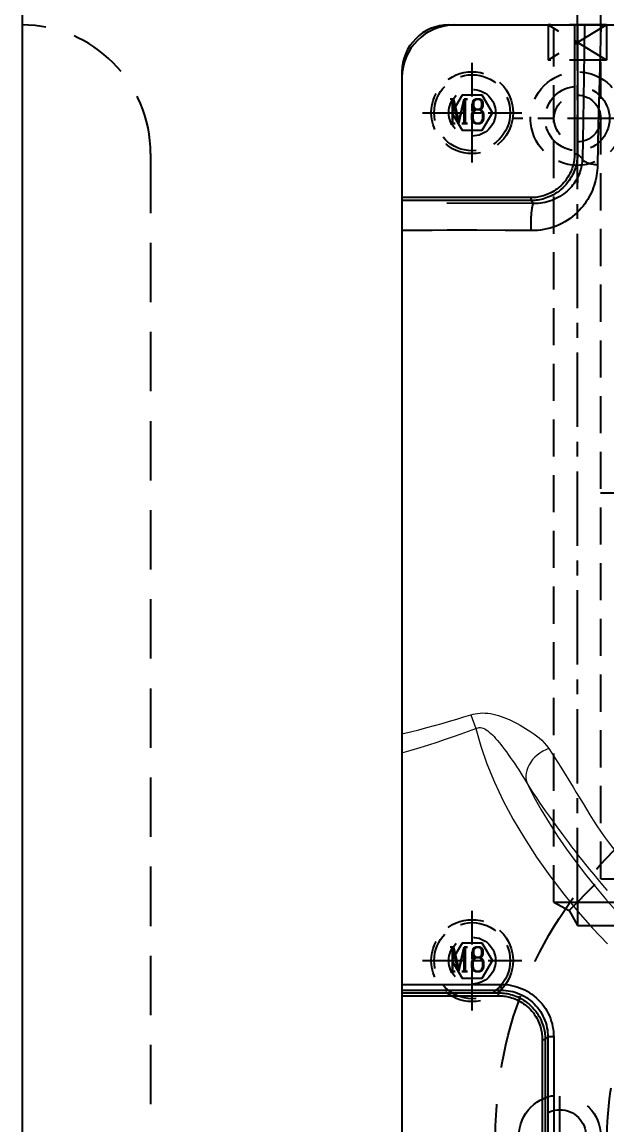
# Model space of a CAD drawing. Header units: inches. Extents: x 143011 to 144494, y -46023 to -44974.
# Drawn here: x 144005.7 to 144105.7, y -45274.5 to -45085.9 of the extents above; entities that cross this region are included whole.
import ezdxf

# ---------------------------------------------------------------- set-up
doc = ezdxf.new("R2010")
doc.units = ezdxf.units.IN
doc.header["$LTSCALE"] = 2
doc.header["$MEASUREMENT"] = 0
for name, pattern in [('ACAD_ISO08W100', [36, 24, -3, 6, -3]), ('CENTER', [50.8, 31.75, -6.35, 6.35, -6.35]), ('CENTER2', [1.125, 0.75, -0.125, 0.125, -0.125]), ('DASHED', [0.75, 0.5, -0.25]), ('HIDDEN', [9.525, 6.35, -3.175])]:
    doc.linetypes.add(name, pattern=pattern)
doc.layers.get('0').update_dxf_attribs({"linetype": 'CONTINUOUS'})
for name, color, linetype in [('CAV-COR', 1, 'CONTINUOUS'), ('CL', 1, 'ACAD_ISO08W100'), ('DEFAULT_1', 7, 'CENTER'), ('JIZUI', 7, 'CONTINUOUS'), ('SCREW', 52, 'HIDDEN'), ('wr2', 41, 'DASHED')]:
    doc.layers.add(name, color=color, linetype=linetype)
doc.layers.add('dim', color=3, linetype='CONTINUOUS', lineweight=15)
doc.layers.add('枕位', color=75, linetype='CONTINUOUS', lineweight=15)
doc.styles.add('ROMANC', font='romanc', dxfattribs={"width": 0.6, "height": 1})

# ---------------------------------------------------------------- blocks, each defined once
blk = doc.blocks.new('20160719.171012')
at = {"linetype": 'HIDDEN'}
for centre, radius in [((0, -1.6), 69), ((0, 56.4), 7), ((0, 56.4), 4.5), ((0, -1.6), 49.9), ((0, -1.6), 47), ((0, -1.6), 39), ((0, -1.6), 13.44), ((-58, -1.6), 7), ((58, -1.6), 7), ((-58, -1.6), 4.5), ((58, -1.6), 4.5), ((0, -59.6), 7), ((0, -59.6), 4.5)]:
    blk.add_circle(centre, radius, dxfattribs=at)
at = {"layer": 'CL', "linetype": 'ACAD_ISO08W100'}
for p, q in [((0, -80.6), (0, 77.4)), ((-79, -1.6), (79, -1.6))]:
    blk.add_line(p, q, dxfattribs=at)
at = {"layer": 'JIZUI', "linetype": 'CENTER2', "ltscale": 10}
for p, q in [((-9.13, 56.4), (8.91, 56.4)), ((-58, -9.76), (-58, 6.1)), ((58, -9.76), (58, 6.1)), ((-9.13, -59.6), (8.91, -59.6))]:
    blk.add_line(p, q, dxfattribs=at)
at = {"layer": 'JIZUI'}
for radius in [8, 1.6]:
    blk.add_circle((0, -1.6), radius, dxfattribs=at)
blk = doc.blocks.new('20160804.135220')
at = {"layer": 'SCREW', "linetype": 'CENTER2', "ltscale": 5}
for p, q in [((0, -8.5), (0, 8.5)), ((-8.5, 0), (8.5, 0))]:
    blk.add_line(p, q, dxfattribs=at)
at = {"layer": 'SCREW'}
blk.add_lwpolyline([(-1.73, 3), (-3.46, 0), (-1.73, -3), (1.73, -3), (3.46, 0), (1.73, 3)], close=True, dxfattribs=at)
at = {"layer": 'SCREW', "ltscale": 0.5}
for radius in [7, 6.5, 4]:
    blk.add_circle((0, 0), radius, dxfattribs=at)
at = {"layer": 'dim', "style": 'ROMANC', "width": 0.8}
blk.add_text('M8', height=4.186, dxfattribs=at).set_placement((-4.07, -1.86))
blk = doc.blocks.new('20160901.140447')
at = {"layer": 'wr2', "linetype": 'CENTER', "ltscale": 0.2}
for p, q in [((0, -11), (0, 11)), ((-11, 0), (11, 0))]:
    blk.add_line(p, q, dxfattribs=at)
at = {"layer": 'wr2', "linetype": 'HIDDEN', "ltscale": 0.5}
for radius in [8, 5.5, 4]:
    blk.add_circle((0, 0), radius, dxfattribs=at)
blk = doc.blocks.new('20160901.140739')
at = {"layer": 'wr2', "linetype": 'HIDDEN', "ltscale": 0.5}
for p, q in [((94.21, 6.56), (-39.79, 6.56)), ((95.64, 3.99), (94.21, 6.56)), ((95.64, 3.99), (90.21, -1.44)), ((98.21, 2.56), (95.64, 3.99)), ((98.21, 2.56), (94.21, 2.56)), ((98.21, 2.56), (98.21, -192.44)), ((90.21, -1.44), (-11.79, -1.44)), ((90.21, -1.44), (90.21, -192.44)), ((89.21, -141.44), (99.21, -141.44)), ((89.21, -141.44), (99.21, -147.44)), ((89.21, -147.44), (99.21, -141.44)), ((89.21, -147.44), (89.21, -141.44)), ((99.21, -147.44), (99.21, -141.44)), ((89.21, -147.44), (99.21, -147.44))]:
    blk.add_line(p, q, dxfattribs=at)
at = {"layer": 'wr2', "linetype": 'HIDDEN'}
blk.add_line((94.21, 2.56), (94.21, 6.56), dxfattribs=at)
at = {"layer": 'wr2', "linetype": 'CENTER', "ltscale": 0.2}
for q in [(-45.79, 2.56), (94.21, -207.44)]:
    blk.add_line((94.21, 2.56), q, dxfattribs=at)
at = {"layer": 'wr2', "linetype": 'ByBlock'}
blk.add_blockref('20160901.140447', (94.21, -131.44), dxfattribs=at)

msp = doc.modelspace()

# ---------------------------------------------------------------- linework, layer by layer
msp.add_line((144005.661, -45029.419), (144005.661, -45523.419))
at = {"color": 8, "linetype": 'HIDDEN', "ltscale": 0.8}
msp.add_line((144027.661, -45108.419), (144027.661, -45444.419), dxfattribs=at)
msp.add_arc((144005.661, -45108.419), 22, 0, 90, dxfattribs=at)
at = {"layer": 'CAV-COR', "linetype": 'ByBlock'}
for p, q in [((144078.661, -45086.419), (144232.661, -45086.419)), ((144100.187, -45086.419), (144100.187, -45108.455)), ((144100.686, -45086.419), (144100.686, -45108.455)), ((144101.884, -45086.419), (144101.756, -45095.217)), ((144070.661, -45094.419), (144070.661, -45276.419)), ((144101.756, -45095.217), (144101.634, -45102.772)), ((144101.634, -45102.772), (144101.519, -45109.288)), ((144104.234, -45103.588), (144104.102, -45110.382)), ((144100.187, -45108.455), (144100.686, -45108.455)), ((144100.686, -45108.455), (144101.519, -45109.288)), ((144092.697, -45115.945), (144070.661, -45115.945)), ((144092.697, -45116.444), (144070.661, -45116.444)), ((144093.203, -45116.95), (144078.352, -45116.87)), ((144092.697, -45115.945), (144092.697, -45116.444)), ((144092.697, -45116.444), (144093.203, -45116.95)), ((144092.762, -45121.586), (144088.302, -45121.538)), ((144070.661, -45250.47), (144087.622, -45250.47)), ((144087.622, -45250.47), (144087.622, -45251.469)), ((144070.661, -45251.469), (144087.622, -45251.469)), ((144070.661, -45251.918), (144087.173, -45251.918)), ((144070.661, -45252.418), (144087.173, -45252.418)), ((144087.173, -45251.918), (144087.622, -45251.469)), ((144087.173, -45252.418), (144087.173, -45251.918)), ((144094.663, -45259.907), (144094.663, -45276.419)), ((144094.663, -45259.907), (144095.162, -45259.907)), ((144095.162, -45259.907), (144095.611, -45259.458)), ((144095.162, -45259.907), (144095.162, -45276.419)), ((144095.611, -45259.458), (144095.611, -45276.419)), ((144096.61, -45259.458), (144095.611, -45259.458)), ((144096.61, -45259.458), (144096.61, -45276.419))]:
    msp.add_line(p, q, dxfattribs=at)
for points in [[(144104.662, -45086.419), (144104.595, -45088.866), (144104.425, -45095.675)], [(144104.425, -45095.675), (144104.371, -45097.768), (144104.234, -45103.588)], [(144100.187, -45108.455), (144100.185, -45108.667), (144100.175, -45108.889), (144100.157, -45109.118), (144100.132, -45109.356), (144100.099, -45109.603), (144100.055, -45109.857), (144099.999, -45110.12), (144099.933, -45110.392), (144099.852, -45110.67), (144099.758, -45110.954), (144099.649, -45111.245), (144099.523, -45111.54), (144099.379, -45111.84), (144099.217, -45112.144), (144099.035, -45112.448), (144098.831, -45112.753), (144098.607, -45113.058), (144098.365, -45113.354), (144098.102, -45113.64), (144097.821, -45113.918), (144097.532, -45114.177), (144097.236, -45114.414), (144096.932, -45114.633), (144096.628, -45114.831), (144096.328, -45115.008), (144096.027, -45115.164), (144095.732, -45115.303), (144095.44, -45115.425), (144095.154, -45115.531), (144094.873, -45115.622), (144094.6, -45115.7), (144094.334, -45115.764), (144094.075, -45115.817), (144093.824, -45115.86), (144093.582, -45115.892), (144093.348, -45115.916), (144093.122, -45115.934), (144092.905, -45115.943), (144092.697, -45115.945)], [(144100.686, -45108.455), (144100.683, -45108.681), (144100.673, -45108.917), (144100.655, -45109.163), (144100.628, -45109.416), (144100.592, -45109.679), (144100.545, -45109.951), (144100.486, -45110.232), (144100.414, -45110.52), (144100.329, -45110.817), (144100.228, -45111.121), (144100.112, -45111.431), (144099.977, -45111.746), (144099.824, -45112.066), (144099.651, -45112.389), (144099.457, -45112.714), (144099.24, -45113.04), (144099.001, -45113.364), (144098.742, -45113.68), (144098.462, -45113.987), (144098.163, -45114.283), (144097.854, -45114.558), (144097.538, -45114.812), (144097.214, -45115.045), (144096.89, -45115.256), (144096.569, -45115.444), (144096.25, -45115.611), (144095.934, -45115.759), (144095.623, -45115.889), (144095.318, -45116.002), (144095.019, -45116.099), (144094.727, -45116.182), (144094.443, -45116.251), (144094.167, -45116.307), (144093.9, -45116.353), (144093.641, -45116.388), (144093.391, -45116.414), (144093.151, -45116.431), (144092.919, -45116.441), (144092.697, -45116.444)], [(144101.519, -45109.288), (144101.505, -45109.598), (144101.478, -45109.904), (144101.439, -45110.206), (144101.388, -45110.502), (144101.326, -45110.794), (144101.253, -45111.083), (144101.168, -45111.369), (144101.072, -45111.651), (144100.964, -45111.931), (144100.844, -45112.209), (144100.712, -45112.484), (144100.568, -45112.757), (144100.41, -45113.027), (144100.24, -45113.294), (144100.056, -45113.559), (144099.857, -45113.82), (144099.644, -45114.078), (144099.415, -45114.332), (144099.169, -45114.582), (144098.906, -45114.827), (144098.626, -45115.065), (144098.327, -45115.298), (144098.011, -45115.52), (144097.683, -45115.73), (144097.344, -45115.924), (144096.995, -45116.103), (144096.637, -45116.266), (144096.271, -45116.413), (144095.898, -45116.542), (144095.52, -45116.654), (144095.135, -45116.749), (144094.746, -45116.826), (144094.358, -45116.884), (144093.971, -45116.924), (144093.586, -45116.946), (144093.203, -45116.95)], [(144104.102, -45110.382), (144103.868, -45110.354), (144103.64, -45110.322), (144103.419, -45110.284), (144103.206, -45110.241), (144103.001, -45110.194), (144102.806, -45110.143), (144102.622, -45110.087), (144102.449, -45110.027), (144102.289, -45109.964), (144102.143, -45109.898), (144102.01, -45109.828), (144101.892, -45109.756), (144101.789, -45109.681), (144101.702, -45109.605), (144101.632, -45109.527), (144101.577, -45109.448), (144101.54, -45109.368), (144101.519, -45109.288)], [(144104.102, -45110.382), (144104.085, -45110.836), (144104.052, -45111.283), (144104.003, -45111.723), (144103.938, -45112.157), (144103.857, -45112.585), (144103.761, -45113.007), (144103.651, -45113.425), (144103.525, -45113.838), (144103.383, -45114.247), (144103.225, -45114.652), (144103.052, -45115.055), (144102.86, -45115.453), (144102.651, -45115.848), (144102.425, -45116.239), (144102.179, -45116.625), (144101.913, -45117.007), (144101.627, -45117.385), (144101.319, -45117.755), (144100.987, -45118.12), (144100.632, -45118.479), (144100.254, -45118.827), (144099.847, -45119.164), (144099.417, -45119.491), (144098.969, -45119.797), (144098.507, -45120.08), (144098.026, -45120.342), (144097.535, -45120.581), (144097.031, -45120.795), (144096.515, -45120.985), (144095.991, -45121.149), (144095.458, -45121.288), (144094.915, -45121.401), (144094.374, -45121.488), (144093.837, -45121.547), (144093.3, -45121.58), (144092.762, -45121.586)], [(144092.762, -45121.586), (144092.754, -45121.328), (144092.748, -45121.064), (144092.745, -45120.797), (144092.745, -45120.528), (144092.747, -45120.258), (144092.752, -45119.989), (144092.76, -45119.723), (144092.77, -45119.462), (144092.783, -45119.206), (144092.799, -45118.957), (144092.817, -45118.718), (144092.837, -45118.488), (144092.859, -45118.27), (144092.883, -45118.066), (144092.91, -45117.875), (144092.938, -45117.7), (144092.967, -45117.541), (144092.998, -45117.399), (144093.031, -45117.275), (144093.064, -45117.17), (144093.098, -45117.085), (144093.133, -45117.02), (144093.168, -45116.975), (144093.203, -45116.95)], [(144088.302, -45121.538), (144083.485, -45121.497), (144080.946, -45121.485), (144078.381, -45121.503), (144075.816, -45121.541), (144073.241, -45121.573), (144070.661, -45121.577)], [(144087.622, -45250.47), (144088.059, -45250.479), (144088.501, -45250.511), (144088.947, -45250.568), (144089.401, -45250.648), (144089.861, -45250.753), (144090.317, -45250.883), (144090.769, -45251.038), (144091.218, -45251.219), (144091.655, -45251.424), (144092.081, -45251.652), (144092.496, -45251.904), (144092.894, -45252.176), (144093.274, -45252.467), (144093.638, -45252.777), (144093.984, -45253.106), (144094.312, -45253.452), (144094.622, -45253.817), (144094.913, -45254.198), (144095.184, -45254.597), (144095.435, -45255.012), (144095.663, -45255.439), (144095.867, -45255.877), (144096.047, -45256.325), (144096.202, -45256.777), (144096.33, -45257.231), (144096.434, -45257.689), (144096.513, -45258.141), (144096.57, -45258.585), (144096.602, -45259.024), (144096.61, -45259.458)], [(144087.173, -45251.918), (144087.399, -45251.921), (144087.635, -45251.932), (144087.881, -45251.95), (144088.135, -45251.976), (144088.398, -45252.013), (144088.67, -45252.06), (144088.951, -45252.118), (144089.24, -45252.19), (144089.536, -45252.276), (144089.84, -45252.376), (144090.15, -45252.493), (144090.465, -45252.627), (144090.785, -45252.781), (144091.108, -45252.954), (144091.433, -45253.148), (144091.759, -45253.365), (144092.083, -45253.604), (144092.399, -45253.863), (144092.706, -45254.143), (144093.001, -45254.442), (144093.277, -45254.751), (144093.53, -45255.067), (144093.763, -45255.39), (144093.974, -45255.714), (144094.162, -45256.036), (144094.329, -45256.355), (144094.478, -45256.671), (144094.607, -45256.982), (144094.72, -45257.287), (144094.817, -45257.586), (144094.9, -45257.878), (144094.969, -45258.161), (144095.026, -45258.437), (144095.071, -45258.705), (144095.106, -45258.963), (144095.132, -45259.213), (144095.149, -45259.454), (144095.159, -45259.685), (144095.162, -45259.907)], [(144087.173, -45252.418), (144087.386, -45252.419), (144087.607, -45252.429), (144087.836, -45252.447), (144088.075, -45252.472), (144088.321, -45252.506), (144088.576, -45252.55), (144088.839, -45252.605), (144089.111, -45252.672), (144089.389, -45252.752), (144089.673, -45252.847), (144089.964, -45252.956), (144090.259, -45253.082), (144090.559, -45253.226), (144090.863, -45253.388), (144091.167, -45253.57), (144091.472, -45253.774), (144091.777, -45253.998), (144092.072, -45254.24), (144092.359, -45254.503), (144092.637, -45254.784), (144092.896, -45255.073), (144093.133, -45255.369), (144093.351, -45255.673), (144093.55, -45255.976), (144093.726, -45256.277), (144093.882, -45256.577), (144094.022, -45256.873), (144094.144, -45257.164), (144094.249, -45257.451), (144094.34, -45257.731), (144094.418, -45258.004), (144094.482, -45258.271), (144094.535, -45258.529), (144094.578, -45258.78), (144094.61, -45259.023), (144094.634, -45259.257), (144094.652, -45259.482), (144094.661, -45259.699), (144094.663, -45259.907)], [(144087.622, -45251.469), (144088.01, -45251.478), (144088.403, -45251.507), (144088.802, -45251.556), (144089.207, -45251.626), (144089.614, -45251.72), (144090.02, -45251.835), (144090.422, -45251.973), (144090.82, -45252.134), (144091.209, -45252.316), (144091.588, -45252.519), (144091.956, -45252.743), (144092.31, -45252.985), (144092.648, -45253.243), (144092.971, -45253.519), (144093.279, -45253.811), (144093.57, -45254.119), (144093.845, -45254.442), (144094.104, -45254.781), (144094.345, -45255.136), (144094.568, -45255.504), (144094.77, -45255.884), (144094.952, -45256.273), (144095.112, -45256.671), (144095.249, -45257.072), (144095.363, -45257.477), (144095.456, -45257.883), (144095.526, -45258.285), (144095.574, -45258.682), (144095.602, -45259.073), (144095.611, -45259.458)]]:
    msp.add_lwpolyline(points, dxfattribs=at)
for centre, radius in [((144079.661, -45095.419), 9), ((144078.661, -45094.419), 8)]:
    msp.add_arc(centre, radius, 90, 180, dxfattribs=at)
at = {"layer": 'DEFAULT_1', "color": 2, "linetype": 'CENTER', "ltscale": 0.5}
msp.add_line((144104.64, -45166.419), (144206.683, -45166.419), dxfattribs=at)
at = {"layer": '枕位', "linetype": 'ByBlock'}
for p, q in [((144082.444, -45204.386), (144083.311, -45206.716)), ((144095.766, -45210.133), (144097.312, -45212.55)), ((144097.312, -45212.55), (144097.82, -45213.354)), ((144097.144, -45223.52), (144098.134, -45224.864)), ((144098.134, -45224.864), (144099.15, -45226.228))]:
    msp.add_line(p, q, dxfattribs=at)
for points in [[(144070.661, -45207.639), (144072.104, -45207.285), (144073.513, -45206.929), (144074.888, -45206.57), (144076.229, -45206.21), (144077.536, -45205.848), (144078.811, -45205.485), (144080.054, -45205.12), (144081.265, -45204.753), (144082.444, -45204.386)], [(144082.444, -45204.386), (144082.809, -45204.277), (144083.192, -45204.191), (144083.593, -45204.128), (144084.014, -45204.086), (144084.453, -45204.065), (144084.9, -45204.073), (144085.356, -45204.11), (144085.819, -45204.174), (144086.28, -45204.261), (144086.737, -45204.371), (144087.191, -45204.503), (144087.646, -45204.653), (144088.099, -45204.82), (144088.551, -45205.004), (144089.006, -45205.204), (144089.463, -45205.418), (144089.923, -45205.647), (144090.385, -45205.89), (144090.849, -45206.146), (144091.315, -45206.414), (144091.784, -45206.697), (144092.255, -45206.992), (144092.727, -45207.3), (144093.196, -45207.63), (144093.667, -45207.978), (144094.134, -45208.345), (144094.579, -45208.743), (144094.996, -45209.176), (144095.392, -45209.639), (144095.766, -45210.133)], [(144070.661, -45210.876), (144072.223, -45210.42), (144073.746, -45209.961), (144075.23, -45209.501), (144076.673, -45209.037), (144078.078, -45208.572), (144079.444, -45208.107), (144080.772, -45207.643), (144082.061, -45207.179), (144083.312, -45206.716)], [(144083.312, -45206.716), (144083.488, -45206.636), (144083.677, -45206.586), (144083.88, -45206.566), (144084.096, -45206.576), (144084.325, -45206.615), (144084.563, -45206.689), (144084.811, -45206.802), (144085.067, -45206.95), (144085.327, -45207.127), (144085.59, -45207.334), (144085.857, -45207.57), (144086.128, -45207.831), (144086.404, -45208.115), (144086.685, -45208.423), (144086.972, -45208.755), (144087.266, -45209.108), (144087.568, -45209.484), (144087.877, -45209.88), (144088.192, -45210.296), (144088.516, -45210.732), (144088.848, -45211.188), (144089.187, -45211.662), (144089.534, -45212.157), (144089.89, -45212.671), (144090.254, -45213.207), (144090.623, -45213.765), (144090.993, -45214.337), (144091.36, -45214.923), (144091.721, -45215.528), (144092.073, -45216.153)], [(144083.312, -45206.716), (144084.146, -45209.727), (144085.198, -45212.786), (144086.469, -45215.893), (144087.971, -45219.066), (144089.691, -45222.286), (144091.59, -45225.499), (144093.689, -45228.722), (144095.966, -45231.938), (144098.327, -45235.038), (144100.754, -45238.009), (144103.264, -45240.864), (144105.81, -45243.534)], [(144095.766, -45210.133), (144095.244, -45210.347), (144094.739, -45210.608), (144094.257, -45210.913), (144093.805, -45211.257), (144093.389, -45211.637), (144093.014, -45212.047), (144092.685, -45212.482), (144092.406, -45212.936), (144092.181, -45213.404), (144092.013, -45213.879), (144091.904, -45214.356), (144091.855, -45214.828), (144091.867, -45215.288), (144091.94, -45215.732), (144092.074, -45216.152)], [(144097.82, -45213.354), (144099.926, -45216.738), (144100.48, -45217.643)], [(144092.074, -45216.152), (144092.601, -45216.994), (144093.125, -45217.806), (144093.644, -45218.589), (144094.154, -45219.339), (144094.656, -45220.062), (144095.157, -45220.772), (144095.657, -45221.473), (144096.154, -45222.163), (144097.144, -45223.52)], [(144092.074, -45216.152), (144093.22, -45218.398), (144094.468, -45220.636), (144095.816, -45222.869), (144097.267, -45225.109), (144098.808, -45227.347), (144100.406, -45229.545), (144102.052, -45231.703), (144103.746, -45233.817), (144105.467, -45235.852), (144107.211, -45237.799), (144108.978, -45239.656), (144110.753, -45241.405), (144112.529, -45243.04), (144114.308, -45244.564), (144116.086, -45245.977)], [(144100.48, -45217.643), (144101.636, -45219.565), (144102.797, -45221.479)], [(144102.797, -45221.479), (144103.378, -45222.417), (144103.98, -45223.352), (144104.605, -45224.274), (144105.25, -45225.187), (144105.93, -45226.115), (144106.644, -45227.058), (144107.39, -45228.008), (144108.176, -45228.98), (144109.006, -45229.978), (144109.876, -45230.99), (144110.784, -45232.012)], [(144099.15, -45226.228), (144099.682, -45226.933), (144100.237, -45227.661), (144100.813, -45228.409), (144101.421, -45229.188), (144102.065, -45230), (144102.743, -45230.841), (144103.453, -45231.706), (144104.196, -45232.592), (144104.973, -45233.5), (144105.785, -45234.426)]]:
    msp.add_lwpolyline(points, dxfattribs=at)

# ---------------------------------------------------------------- block references
at = {"linetype": 'ByBlock'}
msp.add_blockref('20160719.171012', (144155.661, -45274.819), dxfattribs=at)
at = {"layer": 'SCREW', "linetype": 'ByBlock'}
for p in [(144082.661, -45101.419), (144082.661, -45246.419)]:
    msp.add_blockref('20160804.135220', p, dxfattribs=at)
at = {"layer": 'wr2', "linetype": 'ByBlock', "rotation": 180}
msp.add_blockref('20160901.140739', (144194.871, -45233.86), dxfattribs=at)

doc.saveas('drawing.dxf')
